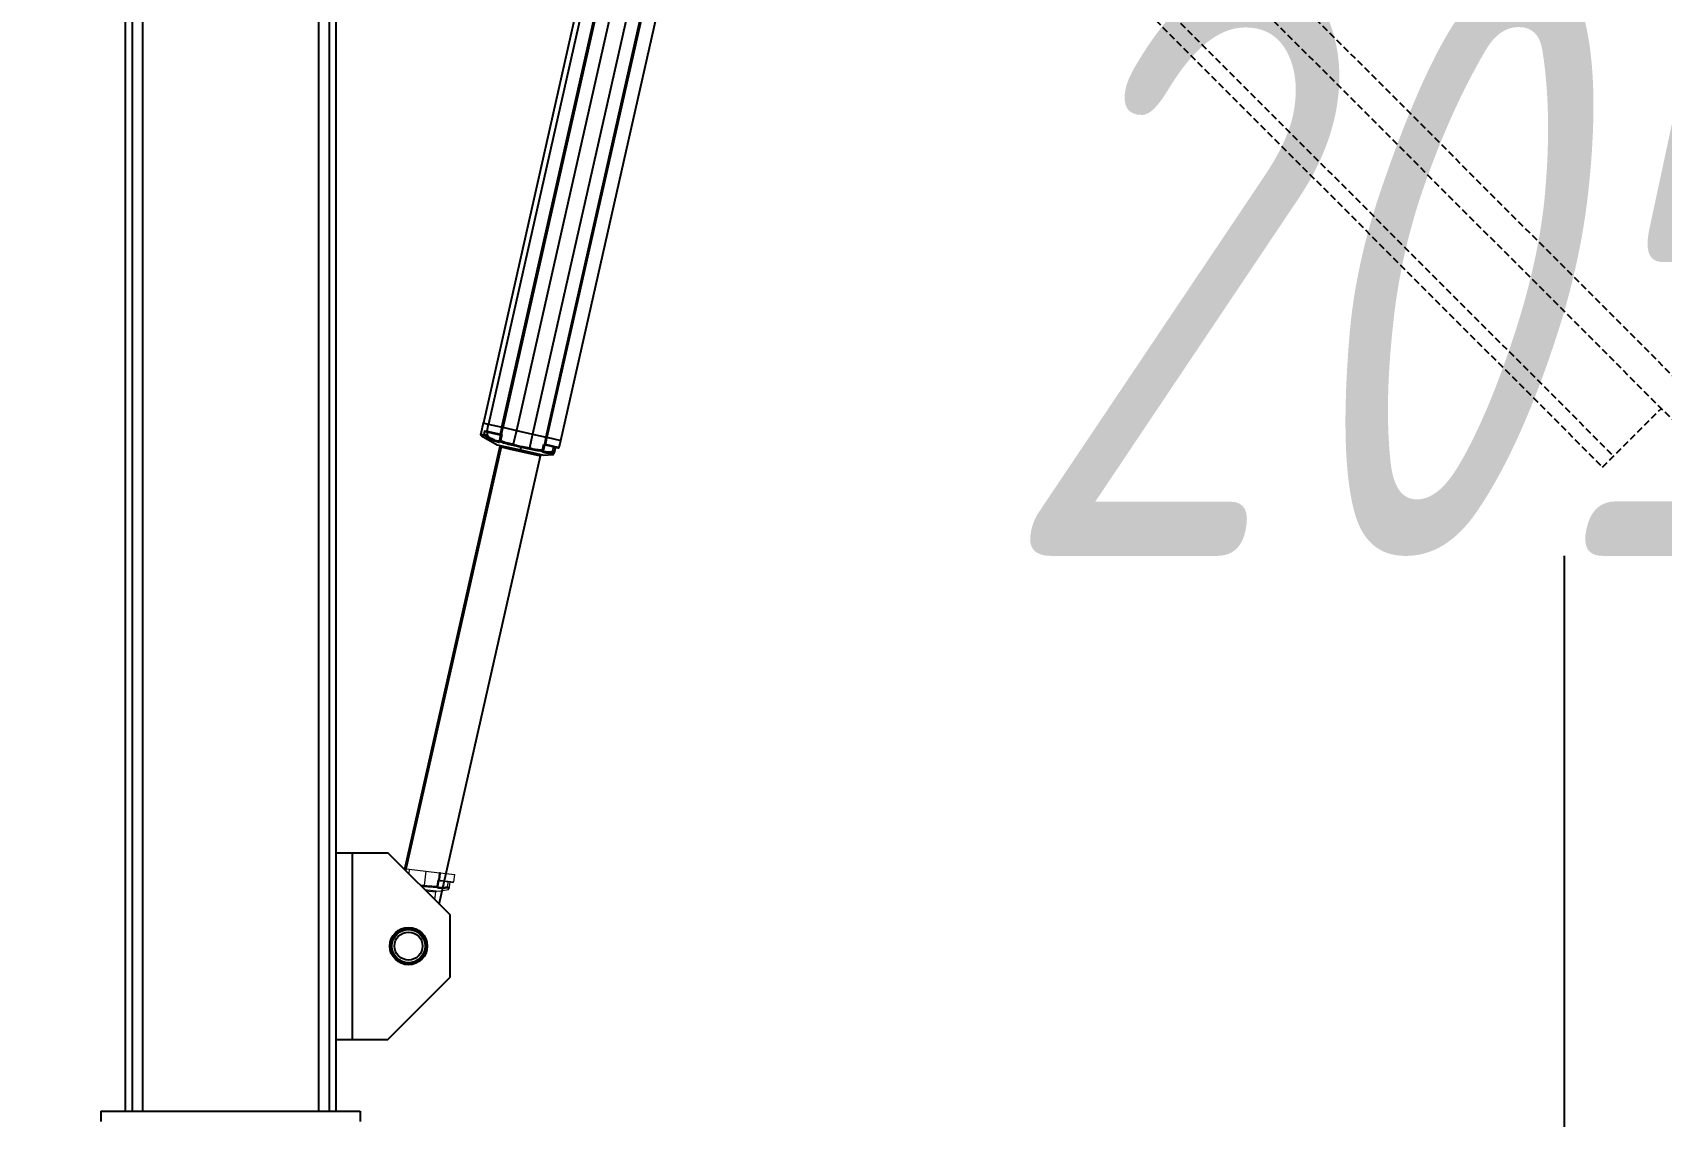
# Model space of a CAD drawing. Header units: millimetres. Extents: x -939 to 77961, y -54291 to 1503.
# Drawn here: x 7849 to 10690, y -37794 to -35903 of the extents above; entities that cross this region are included whole.
import ezdxf

# ---------------------------------------------------------------- set-up
doc = ezdxf.new("R2010")
doc.units = ezdxf.units.MM
doc.linetypes.add('HIDDEN', pattern=[9.525, 6.35, -3.175])
doc.linetypes.add('PHANTOM', pattern=[63.5, 31.75, -6.35, 6.35, -6.35, 6.35, -6.35])
doc.layers.add('01-Dimension', color=4, linetype='Continuous')
doc.layers.add('02-Rotation', color=6, linetype='HIDDEN')
doc.styles.add('GreenexSolar', font='gbeitc.shx', dxfattribs={"width": 0.8, "height": 563.571429})
doc.dimstyles.new('GreenexSolar', dxfattribs={"dimtxt": 3, "dimasz": 1, "dimexe": 0.18, "dimexo": 0.0625, "dimgap": 0.09, "dimtad": 1, "dimtih": 1, "dimtoh": 1, "dimdec": 0, "dimzin": 0, "dimdsep": 46, "dimtxsty": 'GreenexSolar', "dimblk": 'ARCHTICK', "dimcen": 0.09, "dimclrd": 4, "dimclre": 4, "dimclrt": 3, "dimadec": 0, "dimazin": 0, "dimtfac": 1, "dimtdec": 4, "dimtofl": 0, "dimtmove": 0, "dimatfit": 3, "dimfxl": 1, "dimtolj": 1, "dimtzin": 0, "dimarcsym": 0})

# ---------------------------------------------------------------- blocks, each defined once
blk = doc.blocks.new('*U166')
for p, q in [((-1554.2, 1766.4), (1766.4, -1554.2)), ((-1223.3, 1322.3), (1322.3, -1223.3)), ((-1212.7, 1332.9), (1332.9, -1212.7)), ((176.8, 77.8), (1787.6, -1533)), ((1322.3, -1223.3), (1378.9, -1166.7))]:
    blk.add_line(p, q)
blk = doc.blocks.new('*U167')
at = {"color": 7, "linetype": 'Continuous', "lineweight": 25}
for p, q in [((-101.5, -189), (-101.5, -1844.2)), ((-95, -189), (-95, -1844.2)), ((95, -189), (95, -1844.2)), ((101.5, -189), (101.5, -1844.2)), ((462.2, -211.1), (243.6, -1180.7)), ((467.3, -212.2), (248.6, -1181.8)), ((494.1, -218.2), (275.4, -1187.9)), ((509.7, -221.8), (291, -1191.4)), ((318.3, -1197.6), (537, -227.9)), ((262.4, -1184.9), (343.7, -824.2)), ((304.1, -1194.3), (385.4, -833.6)), ((243.4, -1180.7), (241.3, -1191.3)), ((241.3, -1191.4), (244.4, -1191.7)), ((241.7, -1193.1), (241.8, -1192.4)), ((241.8, -1192.4), (244.7, -1192.8)), ((243.4, -1180.7), (248.3, -1181.8)), ((244.4, -1191.7), (245.1, -1188.2)), ((245.1, -1188.2), (247, -1188.7)), ((245.6, -1188.8), (247.3, -1189.2)), ((248.3, -1181.8), (247, -1188.7)), ((247, -1188.7), (260.1, -1191.6)), ((247.2, -1192.8), (248, -1189.4)), ((248.3, -1181.8), (261.7, -1184.8)), ((260.2, -1192.1), (259.1, -1197.7)), ((261.3, -1191.9), (260.2, -1197.8)), ((262.3, -1184.9), (260.7, -1191.7)), ((260.7, -1191.7), (261.3, -1191.9)), ((262.3, -1184.9), (261.8, -1184.8)), ((262.3, -1184.9), (275.4, -1187.9)), ((275.4, -1187.9), (272.4, -1201.3)), ((275.4, -1187.9), (291, -1191.4)), ((291, -1191.4), (288, -1204.8)), ((291, -1191.4), (304.1, -1194.4)), ((259.6, -1203.5), (167.7, -1611.2)), ((241.7, -1193.1), (256.9, -1201.7)), ((256.9, -1201.7), (279.4, -1206.7)), ((259.1, -1197.6), (259.1, -1197.9)), ((259.1, -1198.1), (259.1, -1198.1)), ((259.2, -1202.2), (259.6, -1203.5)), ((259.6, -1203.5), (268.4, -1205.5)), ((268.4, -1205.5), (298.6, -1212.3)), ((272.2, -1202.2), (279.9, -1204.2)), ((279.4, -1206.7), (279.9, -1204.2)), ((279.4, -1206.7), (301.8, -1211.8)), ((279.9, -1204.2), (287.7, -1205.7)), ((300.5, -1206.9), (302, -1201.1)), ((301.5, -1207.7), (301.4, -1207.6)), ((301.6, -1207.2), (303, -1201.8)), ((302, -1201.1), (302.7, -1201.2)), ((302.7, -1201.2), (304.1, -1194.4)), ((303.2, -1201.3), (316.7, -1204.4)), ((303.6, -1201.9), (316.1, -1204.8)), ((304.7, -1194.5), (304.1, -1194.4)), ((304.7, -1194.5), (318.4, -1197.6)), ((313.1, -1204.1), (311.9, -1209)), ((316.7, -1204.4), (318.4, -1197.6)), ((201.1, -1644.6), (298.6, -1212.3)), ((298.6, -1212.3), (299.5, -1211.3)), ((301.8, -1211.8), (310.6, -1211.2)), ((101.5, -1595), (117.5, -1595)), ((117.5, -1775), (117.5, -1595)), ((117.5, -1595), (151.5, -1595)), ((211.5, -1655), (151.5, -1595)), ((211.5, -1715), (211.5, -1655)), ((151.5, -1775), (211.5, -1715)), ((101.5, -1775), (117.5, -1775)), ((117.5, -1775), (151.5, -1775))]:
    blk.add_line(p, q, dxfattribs=at)
at = {"color": 7, "linetype": 'PHANTOM', "lineweight": 18}
for p, q in [((-101.5, -189), (-101.5, -1844.2)), ((-101.5, -203.7), (-101.5, -1844.2)), ((-95, -189), (-95, -1844.2)), ((-95, -198.1), (-95, -1844.2)), ((95, -189), (95, -1844.2)), ((95, -198.1), (95, -1844.2)), ((101.5, -189), (101.5, -1844.2)), ((101.5, -203.7), (101.5, -1844.2)), ((101.5, -1595), (117.5, -1595)), ((101.5, -1595), (117.5, -1595)), ((117.5, -1775), (117.5, -1595)), ((117.5, -1595), (151.5, -1595)), ((117.5, -1775), (117.5, -1595)), ((117.5, -1595), (151.5, -1595)), ((211.5, -1655), (151.5, -1595)), ((211.5, -1655), (151.5, -1595)), ((166.8, -1610.3), (172.2, -1610.9)), ((166.8, -1610.3), (172.2, -1610.9)), ((172.2, -1610.9), (171.7, -1615.2)), ((172.2, -1610.9), (171.7, -1615.2)), ((172.2, -1610.9), (188.1, -1612.8)), ((172.2, -1610.9), (188.1, -1612.8)), ((188.1, -1612.8), (186.5, -1626.5)), ((188.1, -1612.8), (186.5, -1626.5)), ((188.1, -1612.8), (201.4, -1614.4)), ((188.1, -1612.8), (201.4, -1614.4)), ((200.7, -1621.4), (201.4, -1614.4)), ((200.7, -1621.4), (201.4, -1614.4)), ((202.3, -1614.5), (201.4, -1614.4)), ((202, -1614.5), (201.4, -1614.4)), ((202, -1614.5), (216, -1616.1)), ((202, -1614.5), (216, -1616.1)), ((202.3, -1614.5), (215.9, -1616.1)), ((215, -1623.1), (216, -1616.1)), ((215, -1623.1), (216, -1616.1)), ((186.8, -1630.3), (200.9, -1632)), ((186.8, -1630.3), (200.9, -1632)), ((188.2, -1631.7), (197.8, -1632.8)), ((188.2, -1631.7), (197.8, -1632.8)), ((197.8, -1632.8), (198.6, -1631.7)), ((197.8, -1632.8), (198.6, -1631.7)), ((199.1, -1627.2), (200, -1621.3)), ((199.1, -1627.2), (200, -1621.3)), ((200, -1621.3), (200.7, -1621.4)), ((200, -1621.3), (200.7, -1621.4)), ((200.2, -1628), (200.1, -1627.9)), ((200.2, -1628), (200.1, -1627.9)), ((200.2, -1627.5), (201, -1621.9)), ((200.2, -1627.5), (201, -1621.9)), ((200.9, -1632), (209.6, -1630.4)), ((200.9, -1632), (209.6, -1630.4)), ((201.3, -1621.4), (215, -1623.1)), ((201.3, -1621.4), (215, -1623.1)), ((201.7, -1622), (214.5, -1623.5)), ((201.7, -1622), (214.5, -1623.5)), ((211.4, -1623.1), (210.7, -1628.2)), ((211.4, -1623.1), (210.7, -1628.2)), ((196.9, -1640.4), (197.8, -1632.8)), ((196.9, -1640.4), (197.8, -1632.8)), ((211.5, -1715), (211.5, -1655)), ((211.5, -1715), (211.5, -1655)), ((151.5, -1775), (211.5, -1715)), ((151.5, -1775), (211.5, -1715)), ((101.5, -1775), (117.5, -1775)), ((101.5, -1775), (117.5, -1775)), ((117.5, -1775), (151.5, -1775)), ((117.5, -1775), (151.5, -1775))]:
    blk.add_line(p, q, dxfattribs=at)
at = {"color": 8, "linetype": 'Continuous', "lineweight": 25}
for p, q in [((261.5, -1184.7), (480.1, -215.1)), ((262.6, -1185), (481.3, -215.3)), ((522.5, -224.6), (303.8, -1194.3)), ((523.6, -224.9), (304.9, -1194.5)), ((-85, -262.3), (-85, -1844.2)), ((85, -1844.2), (85, -262.6)), ((260.8, -1203.8), (168.7, -1612.2)), ((268.4, -1205.5), (268.3, -1204.2))]:
    blk.add_line(p, q, dxfattribs=at)
at = {"color": 8, "linetype": 'PHANTOM', "lineweight": 18}
for p, q in [((-85, -262.3), (-85, -1844.2)), ((-85, -262.3), (-85, -1844.2)), ((85, -1844.2), (85, -262.6)), ((85, -1844.2), (85, -262.6)), ((183.7, -1627.2), (186.3, -1627.4)), ((183.7, -1627.2), (186.3, -1627.4))]:
    blk.add_line(p, q, dxfattribs=at)
for p, q in [((-125, -1844.2), (125, -1844.2)), ((-125, -1844.2), (-125, -1854.2)), ((125, -1844.2), (125, -1854.2))]:
    blk.add_line(p, q)
at = {"color": 7, "linetype": 'Continuous', "lineweight": 25}
for radius in [18, 17, 16, 13.5]:
    blk.add_circle((171.5, -1685), radius, dxfattribs=at)
at = {"color": 7, "linetype": 'PHANTOM', "lineweight": 18}
for radius in [18, 18, 17, 17, 16, 16, 13.5, 13.5]:
    blk.add_circle((171.5, -1685), radius, dxfattribs=at)
at = {"color": 7, "linetype": 'Continuous', "lineweight": 25}
for centre, radius, start, end in [((246.2, -1192.4), 1.05, 256.6072, 340.6438), ((247.4, -1188.8), 0.487, 167.264, 255.789), ((259.6, -1191.5), 0.48, 259.6409, 348.1128), ((261.9, -1192.1), 1.33, 166.4074, 183.0553), ((261.7, -1198.5), 1.65, 156.2711, 189.207), ((298.9, -1206.8), 1.65, 325.3771, 358.3129), ((301.4, -1200.9), 1.33, 331.5287, 348.1767), ((303.7, -1201.5), 0.48, 166.4712, 254.9432), ((311.8, -1208.8), 1.72, 176.7393, 212.1594), ((316.2, -1204.3), 0.5, 257.292, 345.792), ((310.9, -1208.8), 0.991, 271.2904, 345.5835)]:
    blk.add_arc(centre, radius, start, end, dxfattribs=at)
at = {"color": 8, "linetype": 'Continuous', "lineweight": 25}
for centre, radius, start, end in [((260, -1197.8), 0.943, 191.9613, 249.857), ((300.6, -1207), 0.944, 264.7376, 320.8285)]:
    blk.add_arc(centre, radius, start, end, dxfattribs=at)
at = {"color": 7, "linetype": 'PHANTOM', "lineweight": 18}
for centre, radius, start, end in [((197.5, -1627.4), 1.65, 331.3466, 4.2825), ((197.5, -1627.4), 1.65, 331.3466, 4.2825), ((199.4, -1621.2), 1.33, 337.4982, 354.1462), ((199.4, -1621.2), 1.33, 337.4982, 354.1462), ((201.8, -1621.5), 0.48, 172.4407, 260.9127), ((201.8, -1621.5), 0.48, 172.4407, 260.9127), ((210.5, -1627.9), 1.72, 182.7089, 218.1289), ((210.5, -1627.9), 1.72, 182.7089, 218.1289), ((209.7, -1628), 0.991, 277.2599, 351.553), ((209.7, -1628), 0.991, 277.2599, 351.553), ((214.5, -1623), 0.5, 263.2615, 351.7615), ((214.5, -1623), 0.5, 263.2615, 351.7615)]:
    blk.add_arc(centre, radius, start, end, dxfattribs=at)
at = {"color": 8, "linetype": 'PHANTOM', "lineweight": 18}
blk.add_arc((199.3, -1627.3), 0.944, 270.7071, 326.798, dxfattribs=at)
blk.add_arc((199.3, -1627.3), 0.944, 270.7071, 326.798, dxfattribs=at)
at = {"color": 7, "linetype": 'Continuous', "lineweight": 25}
for points, knots in [([(241.2, -1191.9), (241.2, -1192), (241.2, -1192.1), (241.3, -1191.7), (241.3, -1191.3)], [0, 0, 0, 0, 0.189768, 1, 1, 1, 1]), ([(241.2, -1192.3), (241.2, -1192.3), (241.2, -1192.3), (241.2, -1192.4), (241.2, -1192.4), (241.2, -1192.4), (241.2, -1192.5), (241.2, -1192.5), (241.3, -1192.5), (241.3, -1192.6), (241.4, -1192.8), (241.5, -1192.9), (241.6, -1193), (241.7, -1193.1)], [0, 0, 0, 0, 0.0719754, 0.1389759, 0.1857886, 0.203165, 0.2177791, 0.2310916, 0.2447473, 0.2600837, 0.3219634, 0.6076933, 1, 1, 1, 1]), ([(241.3, -1191.4), (241.3, -1191.3), (241.3, -1191.3), (241.3, -1191.3), (241.3, -1191.3)], [0, 0, 0, 0, 0.56, 1, 1, 1, 1]), ([(241.3, -1191.4), (241.3, -1191.5), (241.3, -1191.7), (241.4, -1191.9), (241.5, -1192.1), (241.7, -1192.3), (241.8, -1192.4), (241.8, -1192.4)], [0, 0, 0, 0, 0.244292, 0.490415, 0.673876, 0.821559, 1, 1, 1, 1]), ([(244.7, -1192.8), (244.7, -1192.7), (244.5, -1192.6), (244.4, -1192.3), (244.3, -1192.1), (244.3, -1191.9), (244.3, -1191.8), (244.3, -1191.7), (244.4, -1191.7), (244.4, -1191.7), (244.4, -1191.7), (244.4, -1191.7), (244.4, -1191.7), (244.4, -1191.7), (244.4, -1191.7), (244.4, -1191.7)], [0, 0, 0, 0, 0.248977, 0.497722, 0.755765, 0.880261, 0.940862, 0.970699, 0.985493, 0.996379, 0.999094, 0.999773, 0.999943, 0.999985, 1, 1, 1, 1]), ([(244.4, -1191.7), (244.5, -1191.7), (244.8, -1191.8), (245.4, -1192), (245.9, -1192.2), (246.4, -1192.4), (246.8, -1192.6), (247.1, -1192.7), (247.2, -1192.8)], [0, 0, 0, 0, 0.150358, 0.366753, 0.5003, 0.650405, 0.816998, 1, 1, 1, 1]), ([(246, -1193.4), (245.9, -1193.4), (245.7, -1193.3), (245.4, -1193.1), (245.1, -1192.9), (244.8, -1192.8), (244.7, -1192.8)], [0, 0, 0, 0, 0.245384, 0.500761, 0.754732, 1, 1, 1, 1]), ([(245.1, -1188.2), (245.1, -1188.3), (245, -1188.3), (245.1, -1188.5), (245.2, -1188.6), (245.2, -1188.6), (245.2, -1188.7), (245.3, -1188.7), (245.4, -1188.8), (245.5, -1188.8), (245.6, -1188.8)], [0, 0, 0, 0, 0.115658, 0.250769, 0.500533, 0.502464, 0.519203, 0.567064, 0.750106, 1, 1, 1, 1]), ([(247.3, -1189.2), (247.4, -1189.3), (247.7, -1189.3), (248.2, -1189.4), (248.6, -1189.5), (249, -1189.6), (249.3, -1189.7), (249.6, -1189.7), (249.9, -1189.8), (250.2, -1189.9), (250.7, -1190), (251.3, -1190.1), (251.8, -1190.2), (252.1, -1190.3), (252.4, -1190.4), (252.7, -1190.5), (253, -1190.5), (253.2, -1190.6), (253.2, -1190.6), (253.6, -1190.7), (254.3, -1190.8), (255.2, -1191), (255.9, -1191.2), (256.3, -1191.3), (256.7, -1191.3), (257, -1191.4), (257.3, -1191.5), (257.6, -1191.6), (258.1, -1191.7), (258.6, -1191.8), (259, -1191.9), (259.3, -1191.9), (259.4, -1192), (259.5, -1192)], [0, 0, 0, 0, 0.068333, 0.131045, 0.170678, 0.200438, 0.225202, 0.249964, 0.269662, 0.299534, 0.321659, 0.377905, 0.412111, 0.425551, 0.438991, 0.469426, 0.489665, 0.496078, 0.498357, 0.500018, 0.568365, 0.631065, 0.670696, 0.700456, 0.72522, 0.749982, 0.767811, 0.796671, 0.830269, 0.892562, 0.928385, 0.960727, 1, 1, 1, 1]), ([(260.3, -1192.2), (260.2, -1192.2), (260.1, -1192.1), (259.7, -1192), (259.6, -1192), (259.5, -1192)], [0, 0, 0, 0, 0.2803214, 0.5625434, 1, 1, 1, 1]), ([(260.1, -1191.6), (260.4, -1190.4), (260.9, -1188.1), (261.5, -1185.8), (261.7, -1184.8)], [0, 0, 0, 0, 0.556776, 1, 1, 1, 1]), ([(260.1, -1191.6), (260.1, -1191.6), (260.2, -1191.6), (260.3, -1191.7), (260.5, -1191.7), (260.6, -1191.7), (260.7, -1191.7)], [0, 0, 0, 0, 0.252374, 0.4997025, 0.7471436, 1, 1, 1, 1]), ([(260.6, -1192.1), (260.6, -1192.1), (260.5, -1192.2), (260.4, -1192.2), (260.4, -1192.2), (260.3, -1192.2)], [0, 0, 0, 0, 0.321787, 0.499153, 1, 1, 1, 1]), ([(261.3, -1191.9), (261.2, -1191.9), (260.9, -1192), (260.7, -1192.1), (260.6, -1192.1)], [0, 0, 0, 0, 0.4996485, 1, 1, 1, 1]), ([(262.3, -1184.9), (262.2, -1184.9), (262.1, -1184.9), (262, -1184.9), (261.8, -1184.8), (261.8, -1184.8), (261.7, -1184.8)], [0, 0, 0, 0, 0.250265, 0.49995, 0.749685, 1, 1, 1, 1]), ([(259.7, -1198.7), (259.7, -1198.9), (259.6, -1199.4), (258.5, -1199.5), (256.8, -1199.1), (254.5, -1198.3), (252.1, -1197.2), (249.6, -1195.9), (247.5, -1194.6), (246.5, -1193.8), (246, -1193.4)], [0, 0, 0, 0, 0.12573, 0.250018, 0.375816, 0.49999, 0.625105, 0.750216, 0.874892, 1, 1, 1, 1]), ([(259.1, -1197.6), (259.1, -1197.7), (259, -1197.8), (259.1, -1198), (259.1, -1198)], [0, 0, 0, 0, 0.490476, 1, 1, 1, 1]), ([(259.1, -1197.6), (259.1, -1197.6), (259.1, -1197.6), (259.3, -1197.6), (259.7, -1197.7), (260, -1197.8), (260.2, -1197.8)], [0, 0, 0, 0, 0.249566, 0.49663, 0.744869, 1, 1, 1, 1]), ([(260.1, -1198.7), (260, -1198.7), (259.9, -1198.7), (259.8, -1198.7), (259.7, -1198.7), (259.7, -1198.7), (259.7, -1198.7)], [0, 0, 0, 0, 0.247736, 0.498222, 0.752047, 1, 1, 1, 1]), ([(260.1, -1198.7), (262.1, -1199.4), (266.1, -1200.7), (270.2, -1201.7), (272.2, -1202.2)], [0, 0, 0, 0, 0.501927, 1, 1, 1, 1]), ([(260.2, -1197.8), (262.5, -1198.6), (266.5, -1199.9), (270.6, -1200.9), (272.4, -1201.3)], [0, 0, 0, 0, 0.569433, 1, 1, 1, 1]), ([(272.4, -1201.3), (272.4, -1201.4), (272.3, -1201.6), (272.3, -1201.9), (272.2, -1202.1), (272.2, -1202.2), (272.2, -1202.2), (272.2, -1202.2), (272.2, -1202.2), (272.2, -1202.2), (272.2, -1202.2), (272.2, -1202.2), (272.2, -1202.2), (272.2, -1202.2), (272.2, -1202.2)], [0, 0, 0, 0, 0.244393, 0.499788, 0.749703, 0.938804, 0.98466, 0.996088, 0.99898, 0.999724, 0.99992, 0.999975, 0.999991, 1, 1, 1, 1]), ([(272.4, -1201.3), (272.4, -1201.3), (272.4, -1201.3), (272.4, -1201.3), (272.4, -1201.3)], [0, 0, 0, 0, 0.56, 1, 1, 1, 1]), ([(272.4, -1201.3), (273.4, -1201.6), (275.5, -1202.2), (278.5, -1203), (281.5, -1203.6), (284.6, -1204.2), (286.8, -1204.6), (288, -1204.8)], [0, 0, 0, 0, 0.20345, 0.407445, 0.576138, 0.780518, 1, 1, 1, 1]), ([(288, -1204.8), (288, -1204.9), (287.9, -1205.1), (287.9, -1205.4), (287.8, -1205.6), (287.7, -1205.6), (287.7, -1205.7)], [0, 0, 0, 0, 0.2355655, 0.4997096, 0.7096802, 1, 1, 1, 1]), ([(287.7, -1205.7), (289.8, -1206.1), (293.9, -1207), (298.1, -1207.5), (300.2, -1207.8)], [0, 0, 0, 0, 0.498828, 1, 1, 1, 1]), ([(288, -1204.8), (290.3, -1205.3), (294.4, -1206.2), (298.6, -1206.7), (300.5, -1206.9)], [0, 0, 0, 0, 0.55047, 1, 1, 1, 1]), ([(288, -1204.8), (288, -1204.8), (288, -1204.8), (288, -1204.8), (288, -1204.8)], [0, 0, 0, 0, 0.56, 1, 1, 1, 1]), ([(300.6, -1207.9), (300.6, -1207.9), (300.6, -1207.9), (300.5, -1207.8), (300.4, -1207.8), (300.3, -1207.8), (300.2, -1207.8)], [0, 0, 0, 0, 0.250514, 0.501483, 0.754932, 1, 1, 1, 1]), ([(310.3, -1209.7), (309.6, -1209.7), (308.3, -1209.8), (306.3, -1209.8), (304.5, -1209.7), (302.8, -1209.5), (301.6, -1209.2), (300.8, -1208.8), (300.3, -1208.4), (300.5, -1208.1), (300.6, -1207.9)], [0, 0, 0, 0, 0.1273, 0.250662, 0.376728, 0.499573, 0.623609, 0.748877, 0.873404, 1, 1, 1, 1]), ([(300.5, -1206.9), (300.7, -1206.9), (301, -1207), (301.4, -1207.1), (301.6, -1207.2), (301.6, -1207.2), (301.6, -1207.2)], [0, 0, 0, 0, 0.255913, 0.504327, 0.751205, 1, 1, 1, 1]), ([(301.4, -1207.6), (301.4, -1207.5), (301.5, -1207.4), (301.6, -1207.2), (301.6, -1207.2)], [0, 0, 0, 0, 0.509468, 1, 1, 1, 1]), ([(301.5, -1207.7), (301.5, -1207.7), (301.4, -1207.6), (301.4, -1207.5), (301.5, -1207.4)], [0, 0, 0, 0, 0.130845, 1, 1, 1, 1]), ([(302, -1201.1), (302.1, -1201.2), (302.3, -1201.4), (302.5, -1201.5), (302.5, -1201.6)], [0, 0, 0, 0, 0.5005479, 1, 1, 1, 1]), ([(302.8, -1201.7), (302.7, -1201.7), (302.7, -1201.7), (302.6, -1201.6), (302.6, -1201.6), (302.5, -1201.6)], [0, 0, 0, 0, 0.4974973, 0.6763341, 1, 1, 1, 1]), ([(302.7, -1201.2), (302.7, -1201.2), (302.8, -1201.3), (303, -1201.3), (303.2, -1201.3), (303.2, -1201.3), (303.2, -1201.3)], [0, 0, 0, 0, 0.252374, 0.499702, 0.747144, 1, 1, 1, 1]), ([(303.6, -1201.9), (303.5, -1201.9), (303.4, -1201.9), (303.2, -1201.8), (302.9, -1201.8), (302.8, -1201.7)], [0, 0, 0, 0, 0.280496, 0.562732, 1, 1, 1, 1]), ([(304.7, -1194.5), (304.4, -1195.8), (303.9, -1198.1), (303.5, -1200.3), (303.2, -1201.3)], [0, 0, 0, 0, 0.563121, 1, 1, 1, 1]), ([(304.7, -1194.5), (304.6, -1194.5), (304.6, -1194.5), (304.4, -1194.4), (304.3, -1194.4), (304.2, -1194.4), (304.1, -1194.4)], [0, 0, 0, 0, 0.250265, 0.49995, 0.749685, 1, 1, 1, 1]), ([(311.3, -1203.7), (311.1, -1204.6), (310.6, -1206.3), (310.2, -1207.9), (310.1, -1208.7)], [0, 0, 0, 0, 0.559999, 1, 1, 1, 1]), ([(310.1, -1208.7), (310.2, -1208.7), (310.4, -1208.7), (310.7, -1208.8), (311, -1208.8), (311.3, -1208.9), (311.6, -1208.9), (311.7, -1209), (311.9, -1209), (311.9, -1209), (311.9, -1209)], [0, 0, 0, 0, 0.122464, 0.245841, 0.370054, 0.495402, 0.62158, 0.747892, 0.874121, 1, 1, 1, 1]), ([(314.5, -1204.4), (314.9, -1204.5), (315.5, -1204.6), (316, -1204.7), (316.1, -1204.7), (316.1, -1204.8)], [0, 0, 0, 0, 0.379256, 0.690449, 1, 1, 1, 1]), ([(310.9, -1209.7), (310.9, -1209.7), (310.9, -1209.7), (310.9, -1209.7), (310.8, -1209.7), (310.7, -1209.7), (310.6, -1209.7), (310.5, -1209.7), (310.4, -1209.7), (310.4, -1209.7), (310.3, -1209.7)], [0, 0, 0, 0, 0.1234791, 0.2426843, 0.3650745, 0.4975534, 0.6302073, 0.7537729, 0.874743, 1, 1, 1, 1]), ([(310.9, -1209.7), (310.8, -1210.2), (310.7, -1211), (310.6, -1211.1), (310.6, -1211.2)], [0, 0, 0, 0, 0.509764, 1, 1, 1, 1]), ([(310.6, -1211.2), (310.7, -1211.2), (310.7, -1211.1), (310.9, -1211.1), (311, -1211.1), (311.2, -1210.9), (311.3, -1210.8), (311.4, -1210.7), (311.4, -1210.7)], [0, 0, 0, 0, 0.046604, 0.095816, 0.153697, 0.2322, 0.503107, 1, 1, 1, 1]), ([(311.9, -1209), (311.8, -1209.3), (311.7, -1209.9), (311.5, -1210.3), (311.5, -1210.3), (311.5, -1210.3)], [0, 0, 0, 0, 0.433961, 0.86146, 1, 1, 1, 1])]:
    blk.add_open_spline(points, degree=3, knots=knots, dxfattribs=at)
at = {"color": 8, "linetype": 'Continuous', "lineweight": 25}
for points, knots in [([(259, -1198), (258.9, -1198.1), (258.7, -1198.4), (257.7, -1198.4), (256.1, -1198), (254.2, -1197.2), (252.2, -1196.1), (250.2, -1195), (248.4, -1193.8), (247.6, -1193.1), (247.2, -1192.8)], [0, 0, 0, 0, 0.103402, 0.224756, 0.350044, 0.481633, 0.59918, 0.740747, 0.870442, 1, 1, 1, 1]), ([(310.1, -1208.7), (309.4, -1208.7), (308.2, -1208.8), (306.4, -1208.9), (304.8, -1208.8), (303.5, -1208.7), (302.5, -1208.4), (301.7, -1208.1), (301.6, -1207.8), (301.5, -1207.7)], [0, 0, 0, 0, 0.166921, 0.307327, 0.456432, 0.591105, 0.721626, 0.861679, 1, 1, 1, 1])]:
    blk.add_open_spline(points, degree=3, knots=knots, dxfattribs=at)
at = {"color": 7, "linetype": 'PHANTOM', "lineweight": 18}
for points, knots in [([(202, -1614.5), (201.9, -1615.8), (201.6, -1618.1), (201.4, -1620.4), (201.3, -1621.4)], [0, 0, 0, 0, 0.563121, 1, 1, 1, 1]), ([(202, -1614.5), (201.9, -1615.8), (201.6, -1618.1), (201.4, -1620.4), (201.3, -1621.4)], [0, 0, 0, 0, 0.5631206, 1, 1, 1, 1]), ([(202, -1614.5), (202, -1614.5), (201.9, -1614.5), (201.8, -1614.4), (201.6, -1614.4), (201.5, -1614.4), (201.4, -1614.4)], [0, 0, 0, 0, 0.250265, 0.49995, 0.749685, 1, 1, 1, 1]), ([(202, -1614.5), (202, -1614.5), (201.9, -1614.5), (201.8, -1614.4), (201.6, -1614.4), (201.5, -1614.4), (201.4, -1614.4)], [0, 0, 0, 0, 0.250265, 0.49995, 0.749685, 1, 1, 1, 1]), ([(186.5, -1626.5), (186.5, -1626.6), (186.4, -1626.8), (186.4, -1627), (186.3, -1627.3), (186.3, -1627.3), (186.3, -1627.4)], [0, 0, 0, 0, 0.235566, 0.49971, 0.70968, 1, 1, 1, 1]), ([(186.5, -1626.5), (186.5, -1626.6), (186.4, -1626.8), (186.4, -1627), (186.3, -1627.3), (186.3, -1627.3), (186.3, -1627.4)], [0, 0, 0, 0, 0.235566, 0.49971, 0.70968, 1, 1, 1, 1]), ([(186.3, -1627.4), (188.4, -1627.6), (192.6, -1628), (196.8, -1628.1), (198.9, -1628.2)], [0, 0, 0, 0, 0.498828, 1, 1, 1, 1]), ([(186.3, -1627.4), (188.4, -1627.6), (192.6, -1628), (196.8, -1628.1), (198.9, -1628.2)], [0, 0, 0, 0, 0.498828, 1, 1, 1, 1]), ([(186.5, -1626.5), (188.8, -1626.7), (193, -1627.1), (197.2, -1627.2), (199.1, -1627.2)], [0, 0, 0, 0, 0.55047, 1, 1, 1, 1]), ([(186.5, -1626.5), (186.5, -1626.5), (186.5, -1626.5), (186.5, -1626.5), (186.5, -1626.5)], [0, 0, 0, 0, 0.56, 1, 1, 1, 1]), ([(186.5, -1626.5), (188.8, -1626.7), (193, -1627.1), (197.2, -1627.2), (199.1, -1627.2)], [0, 0, 0, 0, 0.55047, 1, 1, 1, 1]), ([(186.5, -1626.5), (186.5, -1626.5), (186.5, -1626.5), (186.5, -1626.5), (186.5, -1626.5)], [0, 0, 0, 0, 0.56, 1, 1, 1, 1]), ([(199.3, -1628.3), (199.3, -1628.3), (199.3, -1628.2), (199.2, -1628.2), (199.1, -1628.2), (199, -1628.2), (198.9, -1628.2)], [0, 0, 0, 0, 0.250514, 0.501483, 0.754932, 1, 1, 1, 1]), ([(199.3, -1628.3), (199.3, -1628.3), (199.3, -1628.2), (199.2, -1628.2), (199.1, -1628.2), (199, -1628.2), (198.9, -1628.2)], [0, 0, 0, 0, 0.2505144, 0.5014829, 0.7549324, 1, 1, 1, 1]), ([(199.1, -1627.2), (199.3, -1627.3), (199.7, -1627.3), (200, -1627.4), (200.2, -1627.4), (200.2, -1627.4), (200.2, -1627.4)], [0, 0, 0, 0, 0.255913, 0.504327, 0.751205, 1, 1, 1, 1]), ([(199.1, -1627.2), (199.3, -1627.3), (199.7, -1627.3), (200, -1627.4), (200.2, -1627.4), (200.2, -1627.4), (200.2, -1627.4)], [0, 0, 0, 0, 0.255913, 0.504327, 0.751205, 1, 1, 1, 1]), ([(209.2, -1629), (208.5, -1629.1), (207.2, -1629.3), (205.2, -1629.5), (203.4, -1629.6), (201.7, -1629.6), (200.4, -1629.4), (199.6, -1629.1), (199.1, -1628.7), (199.2, -1628.4), (199.3, -1628.3)], [0, 0, 0, 0, 0.1273, 0.250662, 0.376728, 0.499573, 0.623609, 0.748877, 0.873404, 1, 1, 1, 1]), ([(209.2, -1629), (208.5, -1629.1), (207.2, -1629.3), (205.2, -1629.5), (203.4, -1629.6), (201.7, -1629.6), (200.4, -1629.4), (199.6, -1629.1), (199.1, -1628.7), (199.2, -1628.4), (199.3, -1628.3)], [0, 0, 0, 0, 0.1273, 0.250662, 0.376728, 0.499573, 0.623609, 0.748877, 0.873404, 1, 1, 1, 1]), ([(200, -1621.3), (200.1, -1621.4), (200.3, -1621.5), (200.5, -1621.7), (200.6, -1621.8)], [0, 0, 0, 0, 0.500548, 1, 1, 1, 1]), ([(200, -1621.3), (200.1, -1621.4), (200.3, -1621.5), (200.5, -1621.7), (200.6, -1621.8)], [0, 0, 0, 0, 0.500548, 1, 1, 1, 1]), ([(200.1, -1627.8), (200.1, -1627.8), (200.2, -1627.6), (200.2, -1627.5), (200.2, -1627.4)], [0, 0, 0, 0, 0.509468, 1, 1, 1, 1]), ([(200.1, -1627.8), (200.1, -1627.8), (200.2, -1627.6), (200.2, -1627.5), (200.2, -1627.4)], [0, 0, 0, 0, 0.509468, 1, 1, 1, 1]), ([(200.2, -1628), (200.2, -1627.9), (200.1, -1627.9), (200.1, -1627.8), (200.2, -1627.7)], [0, 0, 0, 0, 0.130845, 1, 1, 1, 1]), ([(200.2, -1628), (200.2, -1627.9), (200.1, -1627.9), (200.1, -1627.8), (200.2, -1627.7)], [0, 0, 0, 0, 0.130845, 1, 1, 1, 1]), ([(200.8, -1621.9), (200.8, -1621.9), (200.8, -1621.9), (200.7, -1621.8), (200.6, -1621.8), (200.6, -1621.8)], [0, 0, 0, 0, 0.497497, 0.676334, 1, 1, 1, 1]), ([(200.8, -1621.9), (200.8, -1621.9), (200.8, -1621.9), (200.7, -1621.8), (200.6, -1621.8), (200.6, -1621.8)], [0, 0, 0, 0, 0.4974973, 0.6763341, 1, 1, 1, 1]), ([(200.7, -1621.4), (200.8, -1621.4), (200.9, -1621.4), (201, -1621.4), (201.2, -1621.4), (201.3, -1621.4), (201.3, -1621.4)], [0, 0, 0, 0, 0.252374, 0.499702, 0.747144, 1, 1, 1, 1]), ([(200.7, -1621.4), (200.8, -1621.4), (200.9, -1621.4), (201, -1621.4), (201.2, -1621.4), (201.3, -1621.4), (201.3, -1621.4)], [0, 0, 0, 0, 0.252374, 0.4997025, 0.7471436, 1, 1, 1, 1]), ([(201.7, -1622), (201.6, -1622), (201.5, -1622), (201.3, -1621.9), (201, -1621.9), (200.8, -1621.9)], [0, 0, 0, 0, 0.280496, 0.562732, 1, 1, 1, 1]), ([(201.7, -1622), (201.6, -1622), (201.5, -1622), (201.3, -1621.9), (201, -1621.9), (200.8, -1621.9)], [0, 0, 0, 0, 0.280496, 0.562732, 1, 1, 1, 1]), ([(209.5, -1622.9), (209.4, -1623.9), (209.2, -1625.6), (208.9, -1627.3), (208.8, -1628)], [0, 0, 0, 0, 0.559999, 1, 1, 1, 1]), ([(209.5, -1622.9), (209.4, -1623.9), (209.2, -1625.6), (208.9, -1627.3), (208.8, -1628)], [0, 0, 0, 0, 0.559999, 1, 1, 1, 1]), ([(208.8, -1628), (208.9, -1628), (209.1, -1628), (209.5, -1628.1), (209.8, -1628.1), (210.1, -1628.1), (210.3, -1628.1), (210.5, -1628.1), (210.6, -1628.1), (210.7, -1628.2), (210.7, -1628.2)], [0, 0, 0, 0, 0.122464, 0.245841, 0.370054, 0.495402, 0.62158, 0.747892, 0.874121, 1, 1, 1, 1]), ([(208.8, -1628), (208.9, -1628), (209.1, -1628), (209.5, -1628.1), (209.8, -1628.1), (210.1, -1628.1), (210.3, -1628.1), (210.5, -1628.1), (210.6, -1628.1), (210.7, -1628.2), (210.7, -1628.2)], [0, 0, 0, 0, 0.122464, 0.245841, 0.370054, 0.495402, 0.62158, 0.747892, 0.874121, 1, 1, 1, 1]), ([(209.8, -1629), (209.8, -1629), (209.8, -1629), (209.8, -1629), (209.7, -1629), (209.6, -1629), (209.5, -1629), (209.4, -1629), (209.3, -1629), (209.2, -1629), (209.2, -1629)], [0, 0, 0, 0, 0.1234791, 0.2426843, 0.3650745, 0.4975534, 0.6302073, 0.7537729, 0.874743, 1, 1, 1, 1]), ([(209.8, -1629), (209.8, -1629), (209.8, -1629), (209.8, -1629), (209.7, -1629), (209.6, -1629), (209.5, -1629), (209.4, -1629), (209.3, -1629), (209.2, -1629), (209.2, -1629)], [0, 0, 0, 0, 0.1234791, 0.2426843, 0.3650745, 0.4975534, 0.6302073, 0.7537729, 0.874743, 1, 1, 1, 1]), ([(209.8, -1629), (209.8, -1629.4), (209.7, -1630.2), (209.7, -1630.4), (209.6, -1630.4)], [0, 0, 0, 0, 0.5097644, 1, 1, 1, 1]), ([(209.8, -1629), (209.8, -1629.4), (209.7, -1630.2), (209.7, -1630.4), (209.6, -1630.4)], [0, 0, 0, 0, 0.509764, 1, 1, 1, 1]), ([(209.6, -1630.4), (209.7, -1630.4), (209.9, -1630.4), (210.1, -1630.2), (210.2, -1630), (210.3, -1629.9), (210.3, -1629.9), (210.3, -1629.9), (210.3, -1629.9), (210.3, -1629.9), (210.4, -1629.9), (210.4, -1629.8), (210.4, -1629.8), (210.4, -1629.8), (210.4, -1629.8), (210.4, -1629.8)], [0, 0, 0, 0, 0.464701, 0.819772, 0.923258, 0.939545, 0.951906, 0.956735, 0.960817, 0.964406, 0.96789, 0.971719, 0.976262, 0.988364, 1, 1, 1, 1]), ([(209.6, -1630.4), (209.7, -1630.4), (209.8, -1630.4), (209.9, -1630.4), (210, -1630.3), (210.2, -1630.2), (210.3, -1630), (210.3, -1629.9), (210.4, -1629.9)], [0, 0, 0, 0, 0.046604, 0.095816, 0.153697, 0.2322, 0.503107, 1, 1, 1, 1]), ([(210.7, -1628.2), (210.6, -1628.5), (210.5, -1629.1), (210.5, -1629.5), (210.4, -1629.7), (210.5, -1629.5), (210.5, -1629.5)], [0, 0, 0, 0, 0.310194, 0.615768, 0.914596, 1, 1, 1, 1]), ([(210.7, -1628.2), (210.6, -1628.5), (210.5, -1629.1), (210.5, -1629.5), (210.5, -1629.5), (210.5, -1629.5)], [0, 0, 0, 0, 0.433961, 0.86146, 1, 1, 1, 1]), ([(212.8, -1623.3), (213.2, -1623.3), (213.8, -1623.4), (214.4, -1623.5), (214.4, -1623.5), (214.5, -1623.5)], [0, 0, 0, 0, 0.379256, 0.690449, 1, 1, 1, 1]), ([(212.8, -1623.3), (213.2, -1623.3), (213.8, -1623.4), (214.4, -1623.5), (214.4, -1623.5), (214.5, -1623.5)], [0, 0, 0, 0, 0.379256, 0.690449, 1, 1, 1, 1])]:
    blk.add_open_spline(points, degree=3, knots=knots, dxfattribs=at)
at = {"color": 8, "linetype": 'PHANTOM', "lineweight": 18}
for points, knots in [([(182.7, -1626.2), (182.8, -1626.2), (184, -1626.3), (185.3, -1626.4), (186.5, -1626.5)], [0, 0, 0, 0, 0.063511, 1, 1, 1, 1]), ([(182.7, -1626.2), (182.8, -1626.2), (184, -1626.3), (185.3, -1626.4), (186.5, -1626.5)], [0, 0, 0, 0, 0.063511, 1, 1, 1, 1]), ([(208.8, -1628), (208.2, -1628.2), (207, -1628.4), (205.2, -1628.6), (203.6, -1628.7), (202.3, -1628.7), (201.2, -1628.6), (200.5, -1628.3), (200.3, -1628.1), (200.2, -1628)], [0, 0, 0, 0, 0.166921, 0.307327, 0.456432, 0.591105, 0.721626, 0.861679, 1, 1, 1, 1]), ([(208.8, -1628), (208.2, -1628.2), (207, -1628.4), (205.2, -1628.6), (203.6, -1628.7), (202.3, -1628.7), (201.2, -1628.6), (200.5, -1628.3), (200.3, -1628.1), (200.2, -1628)], [0, 0, 0, 0, 0.166921, 0.307327, 0.456432, 0.591105, 0.721626, 0.861679, 1, 1, 1, 1])]:
    blk.add_open_spline(points, degree=3, knots=knots, dxfattribs=at)
blk = doc.blocks.new('_ArchTick')
at = {"color": 0, "linetype": 'ByBlock', "const_width": 0.15}
blk.add_lwpolyline([(-0.5, -0.5), (0.5, 0.5)], dxfattribs=at)
blk = doc.blocks.new('*D169')
at = {"layer": '01-Dimension', "color": 4, "lineweight": -2, "transparency": 16777216}
for p, q in [((8194.5, -34447.4), (9480, -34447.4)), ((9480, -34447.4), (9480, -35192.7)), ((9480, -36501.6), (9480, -35756.3)), ((8194.5, -36501.6), (9480, -36501.6))]:
    blk.add_line(p, q, dxfattribs=at)
at = {"layer": 'Defpoints', "color": 0, "transparency": 16777216}
for p in [(8194.5, -34447.4), (9480, -34447.4), (8194.5, -36501.6)]:
    blk.add_point(p, dxfattribs=at)
at = {"layer": '01-Dimension', "color": 4, "lineweight": -2, "transparency": 16777216, "xscale": 0.00532319391634981, "yscale": 0.00532319391634981, "zscale": 0.00532319391634981}
for p, rotation in [((9480, -34447.4), 90), ((9480, -36501.6), 270)]:
    blk.add_blockref('_ArchTick', p, dxfattribs=dict(at, rotation=rotation))
at = {"layer": '01-Dimension', "color": 3, "transparency": 16777216, "insert": (9480, -35474.5), "char_height": 563.57, "attachment_point": 5, "style": 'GreenexSolar'}
blk.add_mtext('\\A1;2054', dxfattribs=at)
blk = doc.blocks.new('00-Greenex-侧视总图-Ext', base_point=(8194.5, -34447.4))
blk.add_blockref('*U167', (8194.5, -34447.4))
at = {"layer": '02-Rotation'}
blk.add_blockref('*U166', (8194.5, -34447.4), dxfattribs=at)
at = {"layer": '01-Dimension'}
dim = blk.add_aligned_dim(p1=(8194.5, -36501.6), p2=(8194.5, -34447.4), distance=-1285.5, dimstyle='GreenexSolar', override={"dimscale": 0.005323}, dxfattribs=at)
dim.commit()
dim.dimension.update_dxf_attribs({"geometry": '*D169', "text_midpoint": (9480, -35474.5)})

msp = doc.modelspace()

# ---------------------------------------------------------------- block references
at = {"xscale": 1.80984436122435, "yscale": 1.80984436122435, "zscale": 1.80984436122435}
msp.add_blockref('00-Greenex-侧视总图-Ext', (8194.5, -34447.4), dxfattribs=at)

doc.saveas('drawing.dxf')
